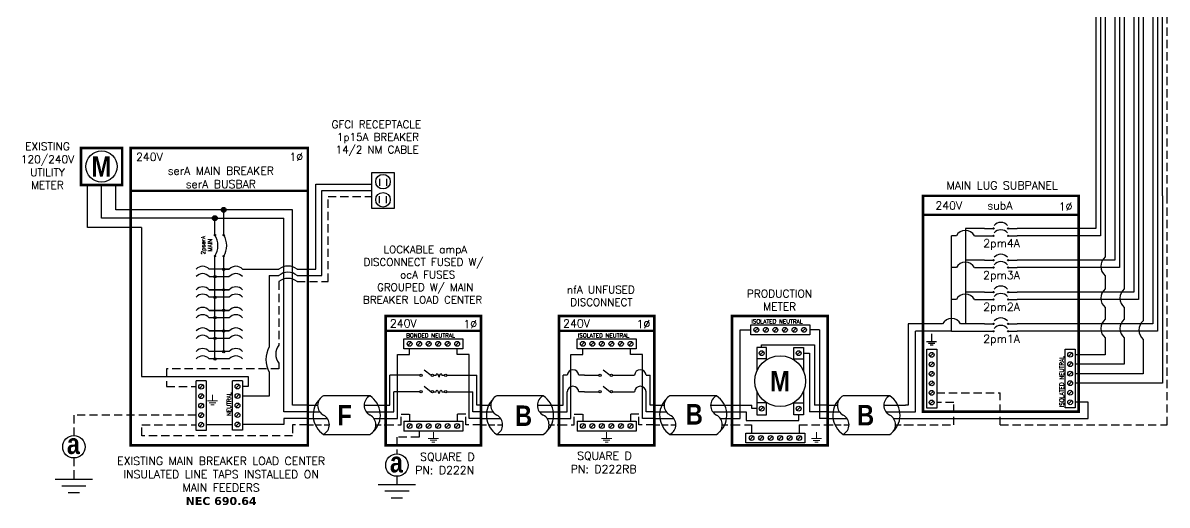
# Model space of a CAD drawing. Header units: feet. Extents: x 24278 to 25075, y 16053 to 16616.
# Drawn here: x 24552 to 25075, y 16053 to 16274 of the extents above; entities that cross this region are included whole.
import ezdxf

# ---------------------------------------------------------------- set-up
doc = ezdxf.new("R2010")
doc.units = ezdxf.units.FT
doc.header["$MEASUREMENT"] = 0
doc.linetypes.add('HIDDEN', pattern=[0.375, 0.25, -0.125])
for name, color, linetype in [('ONE LINE BLOCKS', 7, 'Continuous'), ('TABLES', 7, 'Continuous'), ('TEXT', 7, 'Continuous'), ('Z - TITLEBLOCK TXT', 7, 'Continuous')]:
    doc.layers.add(name, color=color, linetype=linetype)
doc.styles.add('ONE LINE TXT', font='techb___.ttf')
doc.styles.get("Standard").update_dxf_attribs({"font": 'simplex.shx'})

# ---------------------------------------------------------------- blocks, each defined once
blk = doc.blocks.new('4microSub')
at = {"layer": 'ONE LINE BLOCKS', "linetype": 'Continuous'}
h = blk.add_hatch(color=1, dxfattribs=at)
h.dxf.hatch_style = 1
edge = h.paths.add_edge_path()
edge.add_arc((40.28, 89.85), 0.291, 0, 360)
h = blk.add_hatch(color=1, dxfattribs=at)
h.dxf.hatch_style = 1
edge = h.paths.add_edge_path()
edge.add_arc((46.96, 89.85), 0.291, 0, 360)
h = blk.add_hatch(color=1, dxfattribs=at)
h.dxf.hatch_style = 1
edge = h.paths.add_edge_path()
edge.add_arc((40.28, 86.47), 0.291, 0, 360)
h = blk.add_hatch(color=1, dxfattribs=at)
h.dxf.hatch_style = 1
edge = h.paths.add_edge_path()
edge.add_arc((46.96, 86.47), 0.291, 0, 360)
h = blk.add_hatch(color=1, dxfattribs=at)
h.dxf.hatch_style = 1
edge = h.paths.add_edge_path()
edge.add_arc((40.28, 75.29), 0.291, 0, 360)
h = blk.add_hatch(color=1, dxfattribs=at)
h.dxf.hatch_style = 1
edge = h.paths.add_edge_path()
edge.add_arc((46.96, 75.29), 0.291, 0, 360)
h = blk.add_hatch(color=1, dxfattribs=at)
h.dxf.hatch_style = 1
edge = h.paths.add_edge_path()
edge.add_arc((40.28, 71.91), 0.291, 0, 360)
h = blk.add_hatch(color=1, dxfattribs=at)
h.dxf.hatch_style = 1
edge = h.paths.add_edge_path()
edge.add_arc((46.96, 71.91), 0.291, 0, 360)
h = blk.add_hatch(color=1, dxfattribs=at)
h.dxf.hatch_style = 1
edge = h.paths.add_edge_path()
edge.add_arc((40.28, 60.73), 0.291, 0, 360)
h = blk.add_hatch(color=1, dxfattribs=at)
h.dxf.hatch_style = 1
edge = h.paths.add_edge_path()
edge.add_arc((40.28, 57.35), 0.291, 0, 360)
h = blk.add_hatch(color=1, dxfattribs=at)
h.dxf.hatch_style = 1
edge = h.paths.add_edge_path()
edge.add_arc((46.96, 60.73), 0.291, 0, 360)
h = blk.add_hatch(color=1, dxfattribs=at)
h.dxf.hatch_style = 1
edge = h.paths.add_edge_path()
edge.add_arc((46.96, 57.35), 0.291, 0, 360)
h = blk.add_hatch(color=1, dxfattribs=at)
h.dxf.hatch_style = 1
edge = h.paths.add_edge_path()
edge.add_arc((40.28, 46.17), 0.291, 0, 360)
h = blk.add_hatch(color=1, dxfattribs=at)
h.dxf.hatch_style = 1
edge = h.paths.add_edge_path()
edge.add_arc((40.28, 42.79), 0.291, 0, 360)
h = blk.add_hatch(color=1, dxfattribs=at)
h.dxf.hatch_style = 1
edge = h.paths.add_edge_path()
edge.add_arc((46.96, 46.17), 0.291, 0, 360)
h = blk.add_hatch(color=1, dxfattribs=at)
h.dxf.hatch_style = 1
edge = h.paths.add_edge_path()
edge.add_arc((46.96, 42.79), 0.291, 0, 360)
at = {"color": 7, "linetype": 'Continuous'}
for p, q in [((86.96, 104.75), (86.96, 89.85)), ((95.66, 104.75), (95.66, 75.29)), ((104.36, 104.75), (104.36, 60.73)), ((113.06, 104.75), (113.06, 46.17)), ((36.09, 89.85), (27.43, 89.85)), ((27.43, 89.85), (27.43, 75.29)), ((86.96, 89.85), (51.15, 89.85)), ((36.09, 75.29), (27.43, 75.29)), ((27.43, 75.29), (27.43, 60.73)), ((95.66, 75.29), (51.15, 75.29)), ((36.09, 60.73), (27.43, 60.73)), ((27.43, 60.73), (27.43, 46.17)), ((104.36, 60.73), (51.15, 60.73)), ((17.02, 46.17), (1.34, 46.17)), ((1.34, 46.17), (1.34, 9)), ((36.09, 46.17), (25.26, 46.17)), ((113.06, 46.17), (51.15, 46.17)), ((1.34, 9), (0, 9))]:
    blk.add_line(p, q, dxfattribs=at)
at = {"color": 10, "linetype": 'Continuous'}
for p, q in [((89.14, 104.75), (89.14, 86.47)), ((97.84, 104.75), (97.84, 71.91)), ((106.54, 104.75), (106.54, 57.35)), ((115.24, 104.75), (115.24, 42.79)), ((21.14, 71.91), (21.14, 86.47)), ((23.31, 86.47), (21.14, 86.47)), ((31.55, 86.47), (36.09, 86.47)), ((89.14, 86.47), (51.15, 86.47)), ((21.14, 57.35), (21.14, 71.91)), ((23.31, 71.91), (21.14, 71.91)), ((31.55, 71.91), (36.09, 71.91)), ((97.84, 71.91), (51.15, 71.91)), ((21.14, 42.79), (21.14, 57.35)), ((23.31, 57.35), (21.14, 57.35)), ((31.55, 57.35), (36.09, 57.35)), ((106.54, 57.35), (51.15, 57.35)), ((21.14, 42.79), (4.63, 42.79)), ((4.63, 6), (4.63, 42.79)), ((21.14, 42.79), (36.09, 42.79)), ((115.24, 42.79), (51.15, 42.79)), ((0, 6), (4.63, 6))]:
    blk.add_line(p, q, dxfattribs=at)
at = {"color": 253, "linetype": 'Continuous'}
for p, q in [((91.31, 104.75), (91.31, 76.78)), ((100.01, 104.75), (100.01, 62.22)), ((108.71, 104.75), (108.71, 47.66)), ((117.41, 104.75), (117.41, 19.06)), ((91.31, 68.22), (91.31, 62.22)), ((91.31, 53.66), (91.31, 48.33)), ((100.01, 53.66), (100.01, 48.33)), ((91.31, 39.78), (91.31, 32.11)), ((100.01, 39.78), (100.01, 27.76)), ((108.71, 39.1), (108.71, 23.41)), ((91.31, 32.11), (77.54, 32.11)), ((100.01, 27.76), (77.54, 27.76)), ((108.71, 23.41), (77.54, 23.41)), ((117.41, 19.06), (77.54, 19.06)), ((83.55, 10.36), (77.54, 10.36)), ((83.55, 3), (83.55, 10.36)), ((0, 3), (83.55, 3))]:
    blk.add_line(p, q, dxfattribs=at)
at = {"color": 10, "linetype": 'Continuous'}
for centre in [(27.43, 84.31), (27.43, 69.75), (27.43, 55.19)]:
    blk.add_arc(centre, 4.65, 27.6639, 152.3361, dxfattribs=at)
at = {"color": 253, "linetype": 'Continuous'}
for centre in [(94.89, 72.5), (94.89, 57.94), (103.59, 57.94), (94.89, 44.05), (103.59, 44.05), (112.29, 43.38)]:
    blk.add_arc(centre, 5.58, 129.9215, 230.0785, dxfattribs=at)
at = {"color": 7, "linetype": 'Continuous'}
blk.add_arc((21.14, 44.01), 4.65, 27.6639, 152.3361, dxfattribs=at)
at = {"layer": 'ONE LINE BLOCKS', "lineweight": 50}
blk.add_line((8.04, 96.05), (79.2, 96.05), dxfattribs=at)
at = {"layer": 'ONE LINE BLOCKS', "lineweight": 50, "const_width": 1.19}
blk.add_lwpolyline([(8.04, 6.01), (8.04, 104.75), (79.2, 104.75), (79.2, 6.01)], close=True, dxfattribs=at)
at = {"layer": 'TEXT', "color": 92, "linetype": 'HIDDEN', "ltscale": 15}
for p, q in [((119.59, 0), (119.59, 104.75)), ((14.31, 14.64), (43.39, 14.64)), ((43.39, 0), (43.39, 14.64)), ((22.14, 10.28), (14.31, 10.28)), ((22.14, 0), (22.14, 10.28)), ((0, 0), (22.14, 0)), ((43.39, 0), (119.59, 0))]:
    blk.add_line(p, q, dxfattribs=at)
at = {"layer": 'TEXT', "color": 92, "linetype": 'HIDDEN', "flags": 128}
for points in [[(9.6, 38.13), (14.28, 38.13)], [(13.47, 37.26), (10.41, 37.26)], [(11.94, 41.63), (11.94, 38.13)], [(12.65, 36.39), (11.22, 36.39)]]:
    blk.add_lwpolyline(points, dxfattribs=at)
at = {"layer": 'Z - TITLEBLOCK TXT', "color": 1, "linetype": 'Continuous'}
for p, q in [((9.77, 7.69), (9.77, 34.63)), ((9.77, 34.63), (14.31, 34.63)), ((14.31, 34.63), (14.31, 7.69)), ((73, 7.76), (73, 34.71)), ((73, 34.71), (77.54, 34.71)), ((77.54, 34.71), (77.54, 7.76)), ((14.31, 7.69), (9.77, 7.69)), ((77.54, 7.76), (73, 7.76))]:
    blk.add_line(p, q, dxfattribs=at)
at = {"layer": 'Z - TITLEBLOCK TXT', "color": 4, "linetype": 'Continuous'}
for p, q in [((12.83, 32.82), (11.25, 31.25)), ((76.06, 32.9), (74.49, 31.32)), ((12.83, 28.47), (11.25, 26.9)), ((76.06, 28.54), (74.49, 26.97)), ((12.83, 24.12), (11.25, 22.55)), ((76.06, 24.19), (74.49, 22.62)), ((12.83, 19.77), (11.25, 18.2)), ((76.06, 19.84), (74.49, 18.27)), ((12.83, 15.42), (11.25, 13.85)), ((12.83, 11.07), (11.25, 9.5)), ((76.06, 15.49), (74.49, 13.92)), ((76.06, 11.14), (74.49, 9.57))]:
    blk.add_line(p, q, dxfattribs=at)
at = {"layer": 'Z - TITLEBLOCK TXT', "color": 1, "linetype": 'Continuous', "flags": 128}
for points in [[(36.09, 89.85), (40.28, 89.85)], [(36.09, 89.85), (40.28, 89.85)], [(46.96, 89.85), (51.15, 89.85)], [(36.09, 86.47), (40.28, 86.47)], [(36.09, 86.47), (40.28, 86.47)], [(46.96, 86.47), (51.15, 86.47)], [(36.09, 75.29), (40.28, 75.29)], [(36.09, 75.29), (40.28, 75.29)], [(46.96, 75.29), (51.15, 75.29)], [(36.09, 71.91), (40.28, 71.91)], [(36.09, 71.91), (40.28, 71.91)], [(46.96, 71.91), (51.15, 71.91)], [(36.09, 60.73), (40.28, 60.73)], [(36.09, 60.73), (40.28, 60.73)], [(46.96, 60.73), (51.15, 60.73)], [(36.09, 57.35), (40.28, 57.35)], [(36.09, 57.35), (40.28, 57.35)], [(46.96, 57.35), (51.15, 57.35)], [(36.09, 46.17), (40.28, 46.17)], [(36.09, 46.17), (40.28, 46.17)], [(36.09, 42.79), (40.28, 42.79)], [(36.09, 42.79), (40.28, 42.79)], [(46.96, 46.17), (51.15, 46.17)], [(46.96, 42.79), (51.15, 42.79)]]:
    blk.add_lwpolyline(points, dxfattribs=at)
at = {"layer": 'Z - TITLEBLOCK TXT', "color": 1, "linetype": 'Continuous'}
for centre in [(40.28, 89.85), (46.96, 89.85), (40.28, 86.47), (46.96, 86.47), (40.28, 75.29), (46.96, 75.29), (40.28, 71.91), (46.96, 71.91), (40.28, 60.73), (40.28, 57.35), (46.96, 60.73), (46.96, 57.35), (40.28, 46.17), (40.28, 42.79), (46.96, 46.17), (46.96, 42.79)]:
    blk.add_circle(centre, 0.291, dxfattribs=at)
at = {"layer": 'Z - TITLEBLOCK TXT', "color": 4, "linetype": 'Continuous'}
for centre in [(12.04, 32.04), (75.27, 32.11), (12.04, 27.69), (75.27, 27.76), (12.04, 23.34), (75.27, 23.41), (12.04, 18.99), (12.04, 14.64), (75.27, 19.06), (75.27, 14.71), (12.04, 10.28), (75.27, 10.36)]:
    blk.add_circle(centre, 1.11, dxfattribs=at)
at = {"layer": 'Z - TITLEBLOCK TXT', "color": 1, "linetype": 'Continuous'}
for centre in [(43.62, 88.65), (43.62, 85.27), (43.62, 74.09), (43.62, 70.71), (43.62, 59.53), (43.62, 56.15), (43.62, 44.97), (43.62, 41.59)]:
    blk.add_arc(centre, 3.93, 40.3392, 139.6608, dxfattribs=at)
at = {"layer": 'TABLES', "color": 1, "linetype": 'Continuous'}
for s, p in [('2pm4A', (35.59, 81.23)), ('2pm3A', (35.55, 66.63)), ('2pm2A', (35.59, 52.11)), ('2pm1A', (35.59, 37.55))]:
    blk.add_text(s, height=3.658, dxfattribs=at).set_placement(p)
at = {"layer": 'TABLES', "color": 4, "linetype": 'Continuous'}
blk.add_text('ISOLATED NEUTRAL', height=1.8743, rotation=90, dxfattribs=at).set_placement((72.35, 8.12))
at = {"layer": 'TEXT', "color": 1, "attachment_point": 5}
for s, width, gutter_width, insert, char_height in [('MAIN LUG SUBPANEL ', 62.3984, 7.17, (44.25, 109.49), 3.6576), ('240V', 0.1481, 0.75, (19.83, 100.3), 3.658), ('subA', 0.1481, 0.75, (43.21, 100.3), 3.658), ('1∅', 0.1481, 0.75, (73.19, 99.79), 3.658)]:
    blk.add_mtext_dynamic_manual_height_columns(s, width=width, gutter_width=gutter_width, heights=[0], dxfattribs=dict(at, insert=insert, char_height=char_height))
blk = doc.blocks.new('*U13')
at = {"color": 7, "linetype": 'Continuous'}
for p, q in [((-7.14, 13.31), (-28.39, 13.31)), ((-28.39, -4.31), (-7.14, -4.31))]:
    blk.add_line(p, q, dxfattribs=at)
at = {"color": 7}
for p, q in [((-35.53, 9), (-31.05, 9)), ((-9.81, 9), (0, 9))]:
    blk.add_line(p, q, dxfattribs=at)
at = {"color": 10}
for p, q in [((-35.53, 6), (-30.11, 6)), ((-8.87, 6), (0, 6))]:
    blk.add_line(p, q, dxfattribs=at)
at = {"color": 253}
for p, q in [((-35.53, 3), (-26.66, 3)), ((-5.41, 3), (0, 3))]:
    blk.add_line(p, q, dxfattribs=at)
at = {"color": 92, "linetype": 'HIDDEN', "ltscale": 10}
for p, q in [((-4.48, 0), (0, 0)), ((-35.53, 0), (-25.72, 0))]:
    blk.add_line(p, q, dxfattribs=at)
at = {"color": 7, "linetype": 'Continuous'}
for centre, start, end in [((-22.54, 4.5), 133.9732, 236.4265), ((-12.99, 4.5), 313.9732, 56.4265)]:
    blk.add_arc(centre, 10.58, start, end, dxfattribs=at)
at = {"linetype": 'Continuous'}
for centre, start, end in [((-26.08, 8.91), 117.6639, 242.3361), ((-4.83, 8.91), 117.6639, 242.3361), ((-30.7, 0.09), 297.6639, 62.3361), ((-9.45, 0.09), 297.6639, 62.3361)]:
    blk.add_arc(centre, 4.98, start, end, dxfattribs=at)
blk = doc.blocks.new('fusedDisconnect')
at = {"lineweight": 50}
blk.add_line((-43.61, 43.06), (0, 43.06), dxfattribs=at)
at = {"color": 1, "linetype": 'Continuous'}
for p, q in [((-35.27, 34.78), (-35.27, 39.32)), ((-35.27, 39.32), (-8.32, 39.32)), ((-8.32, 39.32), (-8.32, 34.78)), ((-8.32, 34.78), (-35.27, 34.78)), ((-26.07, 25.18), (-22.81, 22.74)), ((-21.73, 22.73), (-20.49, 22.73)), ((-17.94, 22.73), (-16.7, 22.73)), ((-26.07, 17.65), (-22.81, 15.2)), ((-21.73, 15.2), (-20.49, 15.2)), ((-17.94, 15.2), (-16.7, 15.2)), ((-35.27, 1.76), (-8.32, 1.76)), ((-35.27, 1.76), (-35.27, -2.78)), ((-8.32, 1.76), (-8.32, -2.78)), ((-8.32, -2.78), (-35.27, -2.78))]:
    blk.add_line(p, q, dxfattribs=at)
at = {"color": 4, "linetype": 'Continuous'}
for p, q in [((-31.89, 37.83), (-33.46, 36.26)), ((-27.53, 37.83), (-29.11, 36.26)), ((-23.18, 37.83), (-24.76, 36.26)), ((-18.83, 37.83), (-20.41, 36.26)), ((-14.48, 37.83), (-16.06, 36.26)), ((-10.13, 37.83), (-11.7, 36.26)), ((-31.89, 0.28), (-33.46, -1.3)), ((-27.53, 0.28), (-29.11, -1.3)), ((-23.18, 0.28), (-24.76, -1.3)), ((-18.83, 0.28), (-20.41, -1.3)), ((-14.48, 0.28), (-16.06, -1.3)), ((-10.13, 0.28), (-11.7, -1.3))]:
    blk.add_line(p, q, dxfattribs=at)
at = {"color": 253, "linetype": 'Continuous'}
for p, q in [((-38.16, 3), (-38.16, 32.17)), ((-38.16, 32.17), (-32.67, 32.17)), ((-32.67, 32.17), (-32.67, 34.78)), ((-10.92, 32.17), (-10.92, 34.78)), ((-5.43, 32.17), (-10.92, 32.17)), ((-5.43, 3), (-5.43, 32.17)), ((-43.61, 3), (-38.16, 3)), ((0, 3), (-5.43, 3))]:
    blk.add_line(p, q, dxfattribs=at)
at = {"color": 7, "linetype": 'Continuous'}
for p, q in [((-27.97, 22.73), (-41.66, 22.73)), ((-41.66, 9), (-41.66, 22.73)), ((-15.62, 22.73), (-1.93, 22.73)), ((-1.93, 9), (-1.93, 22.73))]:
    blk.add_line(p, q, dxfattribs=at)
at = {"color": 10, "linetype": 'Continuous'}
for p, q in [((-27.97, 15.2), (-39.8, 15.2)), ((-39.8, 6), (-39.8, 15.2)), ((-15.62, 15.2), (-3.79, 15.19)), ((-3.79, 6), (-3.79, 15.2)), ((-43.61, 6), (-39.8, 6)), ((0, 6), (-3.79, 6))]:
    blk.add_line(p, q, dxfattribs=at)
at = {"color": 7}
for p, q in [((-43.61, 9), (-41.66, 9)), ((0, 9), (-1.93, 9))]:
    blk.add_line(p, q, dxfattribs=at)
at = {"color": 92, "linetype": 'HIDDEN', "ltscale": 15}
for p, q in [((-43.61, 0), (-36.58, 0)), ((-36.58, 0), (-36.58, 4.9)), ((-36.58, 4.9), (-32.67, 4.9)), ((-32.67, 4.9), (-32.67, 1.76)), ((-7.01, 4.9), (-10.92, 4.9)), ((-10.92, 4.9), (-10.92, 1.76)), ((-7.01, 0), (-7.01, 4.9)), ((0, 0), (-7.01, 0)), ((-28.32, -2.78), (-28.32, -5.55)), ((-28.32, -5.55), (-38.48, -5.55)), ((-38.48, -5.55), (-38.48, -13.28)), ((-38.48, -23.51), (-38.48, -27.17))]:
    blk.add_line(p, q, dxfattribs=at)
at = {"lineweight": 50, "const_width": 1.19}
blk.add_lwpolyline([(-43.61, -9.34), (-43.61, 49.84), (0, 49.84), (0, -9.34)], close=True, dxfattribs=at)
at = {"color": 92, "linetype": 'Continuous', "lineweight": 5, "ltscale": 0.05, "flags": 128}
for points in [[(-21.8, -3.32), (-21.8, -6.17)], [(-24.14, -6.17), (-19.45, -6.17)], [(-20.27, -7.03), (-23.32, -7.03)], [(-21.08, -7.9), (-22.51, -7.9)]]:
    blk.add_lwpolyline(points, dxfattribs=at)
at = {"color": 92, "linetype": 'Continuous', "ltscale": 4, "flags": 128}
for points in [[(-46.96, -27.17), (-30, -27.17)], [(-32.93, -30.31), (-44.02, -30.31)], [(-35.87, -33.46), (-41.08, -33.46)]]:
    blk.add_lwpolyline(points, dxfattribs=at)
at = {"color": 4, "linetype": 'Continuous'}
for centre in [(-32.67, 37.05), (-28.32, 37.05), (-23.97, 37.05), (-19.62, 37.05), (-15.27, 37.05), (-10.92, 37.05), (-32.67, -0.51), (-28.32, -0.51), (-23.97, -0.51), (-19.62, -0.51), (-15.27, -0.51), (-10.92, -0.51)]:
    blk.add_circle(centre, 1.11, dxfattribs=at)
at = {"color": 1, "linetype": 'Continuous'}
for centre in [(-27.43, 22.73), (-22.27, 22.73), (-16.16, 22.73), (-27.43, 15.2), (-22.27, 15.2), (-16.16, 15.19)]:
    blk.add_circle(centre, 0.541, dxfattribs=at)
at = {"color": 7, "linetype": 'Continuous'}
blk.add_circle((-38.48, -18.39), 5.11, dxfattribs=at)
at = {"color": 1, "linetype": 'Continuous'}
for points in [[(-20.49, 22.73), (-20.12, 23.49), (-19.22, 21.97), (-18.39, 23.49), (-17.94, 22.73)], [(-20.49, 15.2), (-20.12, 15.96), (-19.22, 14.43), (-18.39, 15.96), (-17.94, 15.2)]]:
    blk.add_spline(points, degree=3, dxfattribs=at)
at = {"color": 4, "linetype": 'Continuous'}
blk.add_text('BONDED NEUTRAL', height=1.8743, dxfattribs=at).set_placement((-34.19, 39.97))
at = {"color": 1}
for s, width, gutter_width, heights, insert, char_height, attachment_point in [('\\A1;\\pi14.315;LOCKABLE ampA \\P\\pi5.1859;DISCONNECT FUSED W/ \\P\\pi21.882;ocA FUSES\\P\\pi11.355;GROUPED W/ MAIN \\P\\pi4.9392;BREAKER LOAD CENTER', 71.8931, 92.23, [38.55], (-58.88, 81.95), 3.4544, 1), ('240V', 0.1481, 0.75, [0], (-35.55, 46.4), 3.658, 5), ('1∅', 0.1481, 0.75, [0], (-4.98, 46.1), 3.658, 5), ('\\A1;\\pi7.3884,t25.676;SQUARE D\\P\\pi5.1241,t23.412;PN: D222N', 35.0816, 28.88, [13.54], (-35.24, -12.75), 3.6576, 1)]:
    blk.add_mtext_dynamic_manual_height_columns(s, width=width, gutter_width=gutter_width, heights=heights, dxfattribs=dict(at, insert=insert, char_height=char_height, attachment_point=attachment_point))
at = {"color": 1, "linetype": 'Continuous', "insert": (-41.67, -12.34), "char_height": 9.3833, "attachment_point": 1, "style": 'ONE LINE TXT'}
blk.add_mtext_dynamic_manual_height_columns('{\\W1;\\C256;a}', width=0.1385, gutter_width=2.13, heights=[0], dxfattribs=at)
blk = doc.blocks.new('*U19')
at = {"color": 7, "linetype": 'Continuous'}
for p, q in [((-7.14, 13.31), (-28.39, 13.31)), ((-28.39, -4.31), (-7.14, -4.31))]:
    blk.add_line(p, q, dxfattribs=at)
at = {"color": 7}
for p, q in [((-35.53, 9), (-31.05, 9)), ((-9.81, 9), (0, 9))]:
    blk.add_line(p, q, dxfattribs=at)
at = {"color": 10}
for p, q in [((-35.53, 6), (-30.11, 6)), ((-8.87, 6), (0, 6))]:
    blk.add_line(p, q, dxfattribs=at)
at = {"color": 253}
for p, q in [((-35.53, 3), (-26.66, 3)), ((-5.41, 3), (0, 3))]:
    blk.add_line(p, q, dxfattribs=at)
at = {"color": 92, "linetype": 'HIDDEN', "ltscale": 10}
for p, q in [((-4.48, 0), (0, 0)), ((-35.53, 0), (-25.72, 0))]:
    blk.add_line(p, q, dxfattribs=at)
at = {"color": 7, "linetype": 'Continuous'}
for centre, start, end in [((-22.54, 4.5), 133.9732, 236.4265), ((-12.99, 4.5), 313.9732, 56.4265)]:
    blk.add_arc(centre, 10.58, start, end, dxfattribs=at)
at = {"linetype": 'Continuous'}
for centre, start, end in [((-26.08, 8.91), 117.6639, 242.3361), ((-4.83, 8.91), 117.6639, 242.3361), ((-30.7, 0.09), 297.6639, 62.3361), ((-9.45, 0.09), 297.6639, 62.3361)]:
    blk.add_arc(centre, 4.98, start, end, dxfattribs=at)
blk = doc.blocks.new('*U20')
at = {"color": 7}
for name, p in [('fusedDisconnect', (0, 0)), ('*U19', (-43.61, 0))]:
    blk.add_blockref(name, p, dxfattribs=at)
blk = doc.blocks.new('lineTapPanel')
at = {"linetype": 'Continuous'}
h = blk.add_hatch(color=254, dxfattribs=at)
h.dxf.hatch_style = 1
edge = h.paths.add_edge_path()
edge.add_arc((-38.44, 98.34), 1.11, 0, 360)
h = blk.add_hatch(color=254, dxfattribs=at)
h.dxf.hatch_style = 1
edge = h.paths.add_edge_path()
edge.add_arc((-42.47, 94.51), 1.11, 0, 360)
h = blk.add_hatch(color=1, dxfattribs=at)
h.dxf.hatch_style = 1
edge = h.paths.add_edge_path()
edge.add_arc((-42.47, 86.8), 0.291, 0, 360)
h = blk.add_hatch(color=1, dxfattribs=at)
h.dxf.hatch_style = 1
edge = h.paths.add_edge_path()
edge.add_arc((-38.44, 86.8), 0.291, 0, 360)
h = blk.add_hatch(color=1, dxfattribs=at)
h.dxf.hatch_style = 1
edge = h.paths.add_edge_path()
edge.add_arc((-42.47, 77.16), 0.291, 0, 360)
h = blk.add_hatch(color=1, dxfattribs=at)
h.dxf.hatch_style = 1
edge = h.paths.add_edge_path()
edge.add_arc((-38.44, 77.16), 0.291, 0, 360)
h = blk.add_hatch(color=1, dxfattribs=at)
h.dxf.hatch_style = 1
edge = h.paths.add_edge_path()
edge.add_arc((-42.47, 67.78), 0.528, 0, 360)
h = blk.add_hatch(color=1, dxfattribs=at)
h.dxf.hatch_style = 1
edge = h.paths.add_edge_path()
edge.add_arc((-38.44, 71.16), 0.528, 0, 360)
h = blk.add_hatch(color=1, dxfattribs=at)
h.dxf.hatch_style = 1
edge = h.paths.add_edge_path()
edge.add_arc((-42.47, 58.38), 0.528, 0, 360)
h = blk.add_hatch(color=1, dxfattribs=at)
h.dxf.hatch_style = 1
edge = h.paths.add_edge_path()
edge.add_arc((-38.44, 61.76), 0.528, 0, 360)
h = blk.add_hatch(color=1, dxfattribs=at)
h.dxf.hatch_style = 1
edge = h.paths.add_edge_path()
edge.add_arc((-38.44, 52.36), 0.528, 0, 360)
h = blk.add_hatch(color=1, dxfattribs=at)
h.dxf.hatch_style = 1
edge = h.paths.add_edge_path()
edge.add_arc((-42.47, 48.98), 0.528, 0, 360)
h = blk.add_hatch(color=1, dxfattribs=at)
h.dxf.hatch_style = 1
edge = h.paths.add_edge_path()
edge.add_arc((-38.44, 42.95), 0.528, 0, 360)
h = blk.add_hatch(color=1, dxfattribs=at)
h.dxf.hatch_style = 1
edge = h.paths.add_edge_path()
edge.add_arc((-42.47, 39.58), 0.528, 0, 360)
h = blk.add_hatch(color=1, dxfattribs=at)
h.dxf.hatch_style = 1
edge = h.paths.add_edge_path()
edge.add_arc((-38.44, 33.55), 0.528, 0, 360)
h = blk.add_hatch(color=1, dxfattribs=at)
h.dxf.hatch_style = 1
edge = h.paths.add_edge_path()
edge.add_arc((-42.47, 30.17), 0.528, 0, 360)
at = {"color": 155, "true_color": 0x647190}
blk.add_line((-80.92, 126.59), (0, 126.59), dxfattribs=at)
at = {"color": 253, "linetype": 'Continuous'}
for p, q in [((-100.73, 90.2), (-100.73, 109.7)), ((-76.04, 90.2), (-100.73, 90.2)), ((-76.04, 90.2), (-76.04, 22.16)), ((-76.04, 22.16), (-27.25, 22.16)), ((-27.25, 22.16), (-27.25, 17.57)), ((-27.25, 17.57), (-29.89, 17.57)), ((-11.01, 0.16), (-29.89, 0.16)), ((0, 3), (-11.01, 3)), ((-11.01, 3), (-11.01, 0.16))]:
    blk.add_line(p, q, dxfattribs=at)
at = {"color": 10, "linetype": 'Continuous'}
for p, q in [((-94.24, 94.51), (-94.24, 109.7)), ((-43.58, 94.51), (-94.24, 94.51)), ((-41.36, 94.51), (-10.98, 94.51)), ((-10.98, 6), (-10.98, 94.51)), ((-42.47, 87.09), (-42.47, 93.4)), ((-42.47, 30.17), (-42.47, 76.87)), ((-35.88, 67.78), (-45.04, 67.78)), ((-35.88, 58.38), (-45.04, 58.38)), ((-35.88, 48.98), (-45.04, 48.98)), ((-35.88, 39.58), (-45.04, 39.58)), ((-35.88, 30.17), (-45.04, 30.17)), ((0, 6), (-10.98, 6))]:
    blk.add_line(p, q, dxfattribs=at)
at = {"color": 7, "linetype": 'Continuous'}
for p, q in [((-87.75, 98.34), (-87.75, 109.7)), ((-39.56, 98.34), (-87.75, 98.34)), ((-38.44, 87.09), (-38.44, 97.23)), ((-6.96, 9), (-6.96, 98.34)), ((-38.44, 61.76), (-38.44, 76.87)), ((-35.88, 71.16), (-45.04, 71.16)), ((-38.44, 71.16), (-35.88, 71.16)), ((-45.04, 61.76), (-35.88, 61.76)), ((-35.88, 61.76), (-45.04, 61.76)), ((-38.44, 52.36), (-38.44, 61.76)), ((-45.04, 52.36), (-35.88, 52.36)), ((-35.88, 52.36), (-45.04, 52.36)), ((-38.44, 42.95), (-38.44, 52.36)), ((-45.04, 42.95), (-35.88, 42.95)), ((-35.88, 42.95), (-45.04, 42.95)), ((-38.44, 33.55), (-38.44, 42.95)), ((-35.88, 33.55), (-45.04, 33.55))]:
    blk.add_line(p, q, dxfattribs=at)
at = {"lineweight": 50}
blk.add_line((-80.92, 106.95), (0, 106.95), dxfattribs=at)
at = {"color": 7}
for p, q in [((-6.96, 98.34), (-37.33, 98.34)), ((0, 9), (-6.96, 9))]:
    blk.add_line(p, q, dxfattribs=at)
at = {"color": 1, "linetype": 'Continuous'}
for p, q in [((-51.03, -2.51), (-51.03, 20.23)), ((-46.49, 20.23), (-51.03, 20.23)), ((-46.49, 20.23), (-46.49, -2.51)), ((-34.43, -2.43), (-34.43, 20.16)), ((-29.89, 20.16), (-34.43, 20.16)), ((-29.89, 20.16), (-29.89, -2.43)), ((-46.49, -2.51), (-51.03, -2.51)), ((-29.89, -2.43), (-34.43, -2.43))]:
    blk.add_line(p, q, dxfattribs=at)
at = {"color": 4, "linetype": 'Continuous'}
for p, q in [((-47.97, 18.28), (-49.55, 16.71)), ((-31.37, 18.35), (-32.94, 16.78)), ((-47.97, 13.93), (-49.55, 12.36)), ((-31.37, 14), (-32.94, 12.43)), ((-47.97, 9.58), (-49.55, 8.01)), ((-47.97, 5.23), (-49.55, 3.66)), ((-31.37, 9.65), (-32.94, 8.08)), ((-31.37, 5.3), (-32.94, 3.73)), ((-47.97, 0.88), (-49.55, -0.69)), ((-31.37, 0.95), (-32.94, -0.62))]:
    blk.add_line(p, q, dxfattribs=at)
at = {"color": 92, "linetype": 'HIDDEN', "ltscale": 15}
for p, q in [((-51.03, 4.44), (-106.89, 4.44)), ((-106.89, 4.44), (-106.89, -4.87)), ((-75.84, -4.96), (-75.84, 0.09)), ((-75.84, 0.09), (-51.03, 0.09)), ((0, 0), (-6.96, 0)), ((-6.96, -4.96), (-75.84, -4.96)), ((-6.96, 0), (-6.96, -4.96)), ((-106.89, -15.1), (-106.89, -24.84))]:
    blk.add_line(p, q, dxfattribs=at)
at = {"color": 92, "linetype": 'Continuous', "ltscale": 15}
blk.add_line((-34.43, 0.09), (-46.49, 0.09), dxfattribs=at)
at = {"lineweight": 50, "const_width": 1.19}
for points in [[(-103.67, 109.7), (-103.67, 126.59), (-84.82, 126.59), (-84.82, 109.7)], [(-80.92, -9.3), (-80.92, 126.59), (0, 126.59), (0, -9.3)]]:
    blk.add_lwpolyline(points, close=True, dxfattribs=at)
at = {"color": 92, "linetype": 'Continuous', "lineweight": 5, "ltscale": 0.05, "flags": 128}
for points in [[(-45.88, 10.97), (-41.2, 10.97)], [(-43.54, 13.81), (-43.54, 10.97)], [(-42.01, 10.1), (-45.07, 10.1)], [(-42.82, 9.23), (-44.25, 9.23)]]:
    blk.add_lwpolyline(points, dxfattribs=at)
at = {"color": 92, "linetype": 'Continuous', "ltscale": 4, "flags": 128}
for points in [[(-115.37, -24.84), (-98.41, -24.84)], [(-101.35, -27.98), (-112.43, -27.98)], [(-104.29, -31.12), (-109.49, -31.12)]]:
    blk.add_lwpolyline(points, dxfattribs=at)
at = {"linetype": 'Continuous'}
blk.add_circle((-94.24, 118.15), 7.15, dxfattribs=at)
at = {"color": 7, "linetype": 'Continuous'}
for centre, radius in [((-38.44, 98.34), 1.11), ((-38.44, 98.34), 1.11), ((-42.47, 94.51), 1.11), ((-106.89, -9.99), 5.11)]:
    blk.add_circle(centre, radius, dxfattribs=at)
at = {"color": 1, "linetype": 'Continuous'}
for centre, radius in [((-42.47, 86.8), 0.291), ((-38.44, 86.8), 0.291), ((-42.47, 77.16), 0.291), ((-38.44, 77.16), 0.291), ((-42.47, 67.78), 0.528), ((-38.44, 71.16), 0.528), ((-42.47, 58.38), 0.528), ((-38.44, 61.76), 0.528), ((-38.44, 52.36), 0.528), ((-42.47, 48.98), 0.528), ((-38.44, 42.95), 0.528), ((-42.47, 39.58), 0.528), ((-38.44, 33.55), 0.528), ((-42.47, 30.17), 0.528)]:
    blk.add_circle(centre, radius, dxfattribs=at)
at = {"color": 4, "linetype": 'Continuous'}
for centre in [(-48.76, 17.49), (-32.16, 17.57), (-48.76, 13.14), (-32.16, 13.21), (-48.76, 8.79), (-48.76, 4.44), (-32.16, 8.86), (-32.16, 4.51), (-48.76, 0.09), (-32.16, 0.16)]:
    blk.add_circle(centre, 1.11, dxfattribs=at)
at = {"color": 1, "linetype": 'Continuous'}
for centre, radius, start, end in [((-50.14, 81.98), 9.06, 327.8708, 32.1292), ((-46.11, 81.98), 9.06, 327.8708, 32.1292), ((-48.03, 68.62), 3.93, 40.3392, 139.6608), ((-48.03, 65.24), 3.93, 40.3392, 139.6608), ((-32.88, 68.62), 3.93, 40.3392, 139.6608), ((-32.88, 65.24), 3.93, 40.3392, 139.6608), ((-48.03, 59.21), 3.93, 40.3392, 139.6608), ((-32.88, 59.21), 3.93, 40.3392, 139.6608), ((-48.03, 55.84), 3.93, 40.3392, 139.6608), ((-32.88, 55.84), 3.93, 40.3392, 139.6608), ((-48.03, 49.81), 3.93, 40.3392, 139.6608), ((-32.88, 49.81), 3.93, 40.3392, 139.6608), ((-48.03, 46.43), 3.93, 40.3392, 139.6608), ((-32.88, 46.43), 3.93, 40.3392, 139.6608), ((-48.03, 40.41), 3.93, 40.3392, 139.6608), ((-32.88, 40.41), 3.93, 40.3392, 139.6608), ((-48.03, 37.03), 3.93, 40.3392, 139.6608), ((-32.88, 37.03), 3.93, 40.3392, 139.6608), ((-48.03, 31.01), 3.93, 40.3392, 139.6608), ((-48.03, 27.63), 3.93, 40.3392, 139.6608), ((-32.88, 31.01), 3.93, 40.3392, 139.6608), ((-32.88, 27.63), 3.93, 40.3392, 139.6608)]:
    blk.add_arc(centre, radius, start, end, dxfattribs=at)
at = {"color": 253, "linetype": 'Continuous', "style": 'ONE LINE TXT'}
blk.add_text('M', height=9.38, dxfattribs=at).set_placement((-98.8, 113.43))
at = {"color": 4, "linetype": 'Continuous'}
blk.add_text('NEUTRAL', height=1.874, rotation=90, dxfattribs=at).set_placement((-35.08, 4.08))
at = {"color": 1, "attachment_point": 5}
for s, width, gutter_width, heights, insert, char_height in [('EXISTING\\P120/240V UTILITY METER', 0.0523, 7.17, [0], (-118.95, 118.48), 3.5433), ('240V', 0.1481, 0.75, [0], (-72.39, 122.54), 3.658), ('1∅', 0.1481, 0.75, [0], (-5.31, 122.54), 3.658), ('serA MAIN BREAKER\\PserA BUSBAR', 72.4998, 0.75, [0], (-39.75, 113.14), 3.6576), ('EXISTING MAIN BREAKER LOAD CENTER INSULATED LINE TAPS INSTALLED ON MAIN FEEDERS\\P{\\fVerdana|b1|i0|c0|p34;NEC 690.64}', 98.9176, 7.17, [106.42], (-39.63, -25.66), 3.6576)]:
    blk.add_mtext_dynamic_manual_height_columns(s, width=width, gutter_width=gutter_width, heights=heights, dxfattribs=dict(at, insert=insert, char_height=char_height))
at = {"color": 4, "linetype": 'Continuous', "insert": (-46.25, 82.15), "char_height": 1.874, "attachment_point": 5, "rotation": 90}
blk.add_mtext_dynamic_manual_height_columns('2pserA\\PMAIN', width=0.1481, gutter_width=0.75, heights=[0], dxfattribs=at)
at = {"color": 1, "linetype": 'Continuous', "insert": (-110.08, -3.93), "char_height": 9.3833, "attachment_point": 1, "style": 'ONE LINE TXT'}
blk.add_mtext_dynamic_manual_height_columns('{\\W1;\\C256;a}', width=0.1385, gutter_width=2.13, heights=[0], dxfattribs=at)
blk = doc.blocks.new('*U21')
at = {"color": 7}
blk.add_blockref('lineTapPanel', (0, 0), dxfattribs=at)
blk = doc.blocks.new('gfci1')
at = {"color": 7, "linetype": 'Continuous'}
for p, q in [((33.46, 0), (33.46, 38.87)), ((33.46, 38.87), (59.14, 38.87)), ((62.57, 41.42), (62.57, 38.21)), ((65.87, 41.42), (65.87, 38.21)), ((62.57, 30.17), (62.57, 33.39)), ((65.87, 30.17), (65.87, 33.39)), ((0, 0), (16.69, 0)), ((24.94, 0), (33.46, 0))]:
    blk.add_line(p, q, dxfattribs=at)
at = {"color": 253, "linetype": 'Continuous'}
for p, q in [((36.28, -2.82), (36.28, 36.06)), ((36.28, 36.06), (59.14, 36.06)), ((12.22, -2.82), (16.69, -2.82)), ((12.22, -2.82), (12.22, -35.5)), ((24.94, -2.82), (36.28, -2.82)), ((12.22, -47.07), (12.22, -57.95)), ((12.22, -57.95), (0, -57.95))]:
    blk.add_line(p, q, dxfattribs=at)
at = {"color": 7}
blk.add_line((16.69, -45.52), (16.69, -45.52), dxfattribs=at)
at = {"color": 7, "linetype": 'Continuous'}
blk.add_lwpolyline([(59.14, 44.31), (69.3, 44.31), (69.3, 27.81), (59.14, 27.81)], close=True, dxfattribs=at)
for centre in [(64.22, 40.06), (64.22, 31.78)]:
    blk.add_circle(centre, 3.33, dxfattribs=at)
blk.add_arc((20.81, -4.99), 6.47, 50.3905, 129.6095, dxfattribs=at)
at = {"color": 253, "linetype": 'Continuous'}
for centre, radius, start, end in [((20.81, -7.8), 6.47, 50.3905, 129.6095), ((22.72, -41.29), 11.99, 151.1704, 208.8296)]:
    blk.add_arc(centre, radius, start, end, dxfattribs=at)
at = {"layer": 'TEXT', "color": 92, "linetype": 'HIDDEN', "ltscale": 15}
for p, q in [((39.09, -5.63), (39.09, 33.24)), ((39.09, 33.24), (59.14, 33.24)), ((16.69, -5.63), (16.69, -34.69)), ((24.94, -5.63), (39.09, -5.63)), ((16.69, -45.52), (-34.69, -45.52)), ((-34.69, -45.52), (-34.69, -53.67)), ((16.69, -42.94), (16.69, -45.52)), ((-34.69, -53.67), (-21.14, -53.67))]:
    blk.add_line(p, q, dxfattribs=at)
at = {"layer": 'TEXT', "color": 92, "linetype": 'Continuous', "ltscale": 15}
for centre, start, end in [((20.81, -10.62), 50.3905, 129.6095), ((21.67, -38.81), 140.3905, 219.6095)]:
    blk.add_arc(centre, 6.47, start, end, dxfattribs=at)
at = {"layer": 'TEXT', "color": 1, "insert": (27.72, 67.97), "char_height": 3.4544, "attachment_point": 1}
blk.add_mtext_dynamic_manual_height_columns('\\A1;\\pi12.999;GFCI RECEPTACLE\\P\\pi15.467;1p15A BREAKER\\P\\pi14.891;14/2 NM CABLE', width=71.8931, gutter_width=92.23, heights=[24.13], dxfattribs=at)
blk = doc.blocks.new('unfusedDisconnect')
at = {"lineweight": 50}
blk.add_line((-43.61, 43.06), (0, 43.06), dxfattribs=at)
at = {"color": 1, "linetype": 'Continuous'}
for p, q in [((-35.27, 34.78), (-35.27, 39.32)), ((-35.27, 39.32), (-8.32, 39.32)), ((-8.32, 39.32), (-8.32, 34.78)), ((-8.32, 34.78), (-35.27, 34.78)), ((-31.89, 22.73), (-25.32, 22.73)), ((-23.43, 25.18), (-20.16, 22.74)), ((-19.08, 22.73), (-11.7, 22.73)), ((-23.43, 17.65), (-20.16, 15.2)), ((-31.89, 15.2), (-25.32, 15.2)), ((-19.08, 15.2), (-11.7, 15.19)), ((-35.27, 1.76), (-8.32, 1.76)), ((-35.27, 1.76), (-35.27, -2.78)), ((-8.32, 1.76), (-8.32, -2.78)), ((-8.32, -2.78), (-35.27, -2.78))]:
    blk.add_line(p, q, dxfattribs=at)
at = {"color": 4, "linetype": 'Continuous'}
for p, q in [((-31.89, 37.83), (-33.46, 36.26)), ((-27.53, 37.83), (-29.11, 36.26)), ((-23.18, 37.83), (-24.76, 36.26)), ((-18.83, 37.83), (-20.41, 36.26)), ((-14.48, 37.83), (-16.06, 36.26)), ((-10.13, 37.83), (-11.7, 36.26)), ((-31.89, 0.28), (-33.46, -1.3)), ((-27.53, 0.28), (-29.11, -1.3)), ((-23.18, 0.28), (-24.76, -1.3)), ((-18.83, 0.28), (-20.41, -1.3)), ((-14.48, 0.28), (-16.06, -1.3)), ((-10.13, 0.28), (-11.7, -1.3))]:
    blk.add_line(p, q, dxfattribs=at)
at = {"color": 253, "linetype": 'Continuous'}
for p, q in [((-38.16, 3), (-38.16, 32.17)), ((-38.16, 32.17), (-32.67, 32.17)), ((-32.67, 32.17), (-32.67, 34.78)), ((-10.92, 32.17), (-10.92, 34.78)), ((-5.43, 32.17), (-10.92, 32.17)), ((-5.43, 3), (-5.43, 32.17)), ((-43.61, 3), (-38.16, 3)), ((0, 3), (-5.43, 3))]:
    blk.add_line(p, q, dxfattribs=at)
at = {"color": 7, "linetype": 'Continuous'}
for p, q in [((-41.66, 9), (-41.66, 22.73)), ((-39.8, 22.73), (-41.66, 22.73)), ((-31.89, 22.73), (-34.52, 22.73)), ((-11.7, 22.73), (-9.07, 22.73)), ((-3.79, 22.73), (-1.93, 22.73)), ((-1.93, 9), (-1.93, 22.73))]:
    blk.add_line(p, q, dxfattribs=at)
at = {"color": 10, "linetype": 'Continuous'}
for p, q in [((-39.8, 6), (-39.8, 15.2)), ((-31.89, 15.2), (-34.52, 15.2)), ((-11.7, 15.2), (-9.07, 15.2)), ((-3.79, 6), (-3.79, 15.2)), ((-43.61, 6), (-39.8, 6)), ((0, 6), (-3.79, 6))]:
    blk.add_line(p, q, dxfattribs=at)
at = {"color": 7}
for p, q in [((-43.61, 9), (-41.66, 9)), ((0, 9), (-1.93, 9))]:
    blk.add_line(p, q, dxfattribs=at)
at = {"color": 92, "linetype": 'HIDDEN', "ltscale": 15}
for p, q in [((-43.61, 0), (-36.58, 0)), ((-36.58, 0), (-36.58, 4.9)), ((-36.58, 4.9), (-32.67, 4.9)), ((-32.67, 4.9), (-32.67, 1.76)), ((-7.01, 4.9), (-10.92, 4.9)), ((-10.92, 4.9), (-10.92, 1.76)), ((-7.01, 0), (-7.01, 4.9)), ((0, 0), (-7.01, 0))]:
    blk.add_line(p, q, dxfattribs=at)
at = {"lineweight": 50, "const_width": 1.19}
blk.add_lwpolyline([(-43.61, -9.34), (-43.61, 49.84), (0, 49.84), (0, -9.34)], close=True, dxfattribs=at)
at = {"color": 92, "linetype": 'Continuous', "lineweight": 5, "ltscale": 0.05, "flags": 128}
for points in [[(-21.8, -3.32), (-21.8, -6.17)], [(-24.14, -6.17), (-19.45, -6.17)], [(-20.27, -7.03), (-23.32, -7.03)], [(-21.08, -7.9), (-22.51, -7.9)]]:
    blk.add_lwpolyline(points, dxfattribs=at)
at = {"color": 4, "linetype": 'Continuous'}
for centre in [(-32.67, 37.05), (-28.32, 37.05), (-23.97, 37.05), (-19.62, 37.05), (-15.27, 37.05), (-10.92, 37.05), (-32.67, -0.51), (-28.32, -0.51), (-23.97, -0.51), (-19.62, -0.51), (-15.27, -0.51), (-10.92, -0.51)]:
    blk.add_circle(centre, 1.11, dxfattribs=at)
at = {"color": 1, "linetype": 'Continuous'}
for centre in [(-24.78, 22.73), (-19.62, 22.73), (-24.78, 15.2), (-19.62, 15.2)]:
    blk.add_circle(centre, 0.541, dxfattribs=at)
at = {"color": 7, "linetype": 'Continuous'}
for centre in [(-37.16, 22.58), (-6.43, 22.58)]:
    blk.add_arc(centre, 2.64, 3.2819, 176.7181, dxfattribs=at)
at = {"color": 10, "linetype": 'Continuous'}
for centre in [(-37.16, 15.04), (-6.43, 15.04)]:
    blk.add_arc(centre, 2.64, 3.2819, 176.7181, dxfattribs=at)
at = {"color": 4, "linetype": 'Continuous'}
blk.add_text('ISOLATED NEUTRAL', height=1.8743, dxfattribs=at).set_placement((-34.91, 39.97))
at = {"color": 1}
for s, width, gutter_width, heights, insert, char_height, attachment_point in [('\\A1;\\pi15.271;nfA UNFUSED \\P\\pi16.834;DISCONNECT', 64.922, 0, [11.89], (-55.21, 63.58), 3.4544, 1), ('240V', 0.1481, 0.75, [0], (-35.55, 46.4), 3.658, 5), ('1∅', 0.1481, 0.75, [0], (-4.98, 46.1), 3.658, 5), ('\\A1;\\pi11.999,t30.287;SQUARE D\\P\\pi9.0377,t27.326;PN: D222RB', 51.6906, 0.203, [45.94], (-47.25, -12.27), 3.6576, 1)]:
    blk.add_mtext_dynamic_manual_height_columns(s, width=width, gutter_width=gutter_width, heights=heights, dxfattribs=dict(at, insert=insert, char_height=char_height, attachment_point=attachment_point))
blk = doc.blocks.new('*U22')
at = {"color": 7}
for name, p in [('unfusedDisconnect', (0, 0)), ('*U13', (-43.61, 0))]:
    blk.add_blockref(name, p, dxfattribs=at)
at = {"layer": 'Z - TITLEBLOCK TXT', "color": 1, "linetype": 'Continuous', "insert": (-63.63, 8.88), "char_height": 9.3833, "attachment_point": 1, "style": 'ONE LINE TXT'}
blk.add_mtext_dynamic_manual_height_columns('{\\W1;\\C256;B}', width=0.1385, gutter_width=2.13, heights=[0], dxfattribs=at)
blk = doc.blocks.new('productionMeter')
at = {"color": 253, "linetype": 'Continuous'}
for p, q in [((-39.9, 3), (-39.9, 43.45)), ((-39.9, 43.45), (-35.13, 43.45)), ((-3.71, 43.45), (-8.18, 43.45)), ((-3.71, 43.45), (-3.71, 3)), ((-43.61, 3), (-39.9, 3)), ((0, 3), (-3.71, 3))]:
    blk.add_line(p, q, dxfattribs=at)
at = {"color": 1, "linetype": 'Continuous'}
for p, q in [((-35.13, 41.18), (-35.13, 45.72)), ((-35.13, 45.72), (-8.18, 45.72)), ((-8.18, 45.72), (-8.18, 41.18)), ((-8.18, 41.18), (-35.13, 41.18)), ((-32.38, 35.4), (-32.38, 24.5)), ((-27.84, 35.4), (-32.38, 35.4)), ((-27.84, 29.86), (-27.84, 35.4)), ((-15.47, 29.86), (-15.47, 35.4)), ((-15.47, 35.4), (-10.93, 35.4)), ((-10.93, 35.4), (-10.93, 24.5)), ((-27.84, 30.21), (-32.38, 30.21)), ((-15.47, 30.21), (-10.93, 30.21)), ((-32.38, 15.55), (-32.38, 4.64)), ((-10.93, 15.55), (-10.93, 4.64)), ((-27.84, 10.04), (-32.38, 10.04)), ((-27.84, 4.64), (-27.84, 10.18)), ((-15.47, 4.64), (-15.47, 10.18)), ((-15.47, 10.04), (-10.93, 10.04)), ((-32.38, 4.64), (-27.84, 4.64)), ((-10.93, 4.64), (-15.47, 4.64)), ((-37.32, -8.24), (-37.32, -3.7)), ((-37.32, -3.7), (-10.37, -3.7)), ((-10.37, -3.7), (-10.37, -8.24)), ((-10.37, -8.24), (-37.32, -8.24))]:
    blk.add_line(p, q, dxfattribs=at)
at = {"color": 4, "linetype": 'Continuous'}
for p, q in [((-31.74, 44.23), (-33.32, 42.66)), ((-27.39, 44.23), (-28.97, 42.66)), ((-23.04, 44.23), (-24.62, 42.66)), ((-18.69, 44.23), (-20.26, 42.66)), ((-14.34, 44.23), (-15.91, 42.66)), ((-9.99, 44.23), (-11.56, 42.66)), ((-29.33, 33.59), (-30.9, 32.02)), ((-12.41, 33.59), (-13.98, 32.02)), ((-29.33, 8.23), (-30.9, 6.66)), ((-12.41, 8.23), (-13.98, 6.66)), ((-33.93, -5.19), (-35.51, -6.76)), ((-29.58, -5.19), (-31.15, -6.76)), ((-25.23, -5.19), (-26.8, -6.76)), ((-20.88, -5.19), (-22.45, -6.76)), ((-16.53, -5.19), (-18.1, -6.76)), ((-12.18, -5.19), (-13.75, -6.76))]:
    blk.add_line(p, q, dxfattribs=at)
at = {"color": 7}
for p, q in [((-30.11, 35.4), (-30.11, 36.59)), ((-30.11, 36.59), (-5.98, 36.59)), ((-5.98, 36.59), (-5.98, 9)), ((-43.61, 9), (-34.54, 9)), ((-34.54, 7.44), (-34.54, 9)), ((-32.38, 7.44), (-34.54, 7.44)), ((0, 9), (-5.98, 9))]:
    blk.add_line(p, q, dxfattribs=at)
at = {"color": 10, "linetype": 'Continuous'}
for p, q in [((-10.93, 32.81), (-8.25, 32.81)), ((-8.25, 32.81), (-8.25, 6)), ((-43.61, 6), (-37.24, 6)), ((-37.24, 6), (-37.24, 2.05)), ((0, 6), (-8.25, 6)), ((-37.24, 2.05), (-13.2, 2.05)), ((-13.2, 2.05), (-13.2, 4.64))]:
    blk.add_line(p, q, dxfattribs=at)
at = {"color": 92, "linetype": 'HIDDEN', "ltscale": 15}
for p, q in [((-43.61, 0), (-34.72, 0)), ((-12.97, 0), (-12.97, -3.7)), ((-12.97, 0), (0, 0)), ((-34.72, 0), (-34.72, -3.7))]:
    blk.add_line(p, q, dxfattribs=at)
at = {"lineweight": 50, "const_width": 1.19}
blk.add_lwpolyline([(-43.61, -9.34), (-43.61, 49.84), (0, 49.84), (0, -9.34)], close=True, dxfattribs=at)
at = {"color": 92, "linetype": 'Continuous', "lineweight": 5, "ltscale": 0.05, "flags": 128}
for points in [[(-5.04, -3.33), (-5.04, -6.18)], [(-2.7, -6.18), (-7.38, -6.18)], [(-6.57, -7.05), (-3.51, -7.05)], [(-5.76, -7.91), (-4.32, -7.91)]]:
    blk.add_lwpolyline(points, dxfattribs=at)
at = {"color": 4, "linetype": 'Continuous'}
for centre in [(-32.53, 43.45), (-28.18, 43.45), (-23.83, 43.45), (-19.48, 43.45), (-15.13, 43.45), (-10.78, 43.45), (-30.11, 32.81), (-13.2, 32.81), (-30.11, 7.44), (-13.2, 7.44), (-34.72, -5.97), (-30.37, -5.97), (-26.02, -5.97), (-21.67, -5.97), (-17.32, -5.97), (-12.97, -5.97)]:
    blk.add_circle(centre, 1.11, dxfattribs=at)
at = {"linetype": 'Continuous'}
blk.add_circle((-21.65, 20.02), 11.62, dxfattribs=at)
at = {"color": 4, "linetype": 'Continuous'}
blk.add_text('ISOLATED NEUTRAL', height=1.8743, dxfattribs=at).set_placement((-34.77, 46.37))
at = {"color": 253, "linetype": 'Continuous', "style": 'ONE LINE TXT'}
blk.add_text('M', height=9.38, dxfattribs=at).set_placement((-26.21, 15.31))
at = {"color": 1, "insert": (-21.93, 57.08), "char_height": 3.5433, "attachment_point": 5}
blk.add_mtext_dynamic_manual_height_columns('PRODUCTION METER', width=1.3203, gutter_width=7.17, heights=[0], dxfattribs=at)
blk = doc.blocks.new('*U17')
at = {"color": 7}
blk.add_blockref('productionMeter', (0, 0), dxfattribs=at)

msp = doc.modelspace()

# ---------------------------------------------------------------- linework, layer by layer
at = {"color": 10, "linetype": 'Continuous'}
for p, q in [((25070.41, 16581.57), (25070.41, 16194.58)), ((25061.71, 16578.13), (25061.71, 16194.58)), ((25044.3, 16571.25), (25044.3, 16194.58)), ((25053.01, 16574.69), (25053.01, 16194.58))]:
    msp.add_line(p, q, dxfattribs=at)
at = {"color": 253, "linetype": 'Continuous'}
for p, q in [((25072.58, 16194.58), (25072.58, 16582.44)), ((25063.88, 16578.99), (25063.88, 16194.58)), ((25046.48, 16572.11), (25046.48, 16194.58)), ((25055.18, 16575.55), (25055.18, 16194.58))]:
    msp.add_line(p, q, dxfattribs=at)
at = {"color": 92, "linetype": 'HIDDEN', "ltscale": 15}
msp.add_line((25074.76, 16194.58), (25074.76, 16583.3), dxfattribs=at)
at = {"color": 7, "linetype": 'Continuous'}
for p, q in [((25059.53, 16577.27), (25059.53, 16194.58)), ((25068.23, 16580.71), (25068.23, 16194.58)), ((25050.83, 16573.83), (25050.83, 16194.58)), ((25042.13, 16570.39), (25042.13, 16194.58))]:
    msp.add_line(p, q, dxfattribs=at)

# ---------------------------------------------------------------- block references
at = {"color": 7}
for name, p in [('gfci1', (24652.33, 16160.99)), ('*U21', (24682.21, 16089.83)), ('4microSub', (24955.17, 16089.83)), ('*U20', (24761.36, 16089.83)), ('*U22', (24840.5, 16089.83)), ('*U17', (24919.64, 16089.83)), ('*U13', (24876.03, 16089.83)), ('*U13', (24955.17, 16089.83))]:
    msp.add_blockref(name, p, dxfattribs=at)

# ---------------------------------------------------------------- texts
at = {"color": 1, "linetype": 'Continuous', "char_height": 9.3833, "attachment_point": 1, "style": 'ONE LINE TXT'}
for s, insert in [('{\\W1;\\C256;F}', (24695.73, 16098.96)), ('{\\W1;\\C256;B}', (24854.88, 16099.37)), ('{\\W1;\\C256;B}', (24933.15, 16098.96))]:
    msp.add_mtext_dynamic_manual_height_columns(s, width=0.1385, gutter_width=2.13, heights=[0], dxfattribs=dict(at, insert=insert))

doc.saveas('drawing.dxf')
